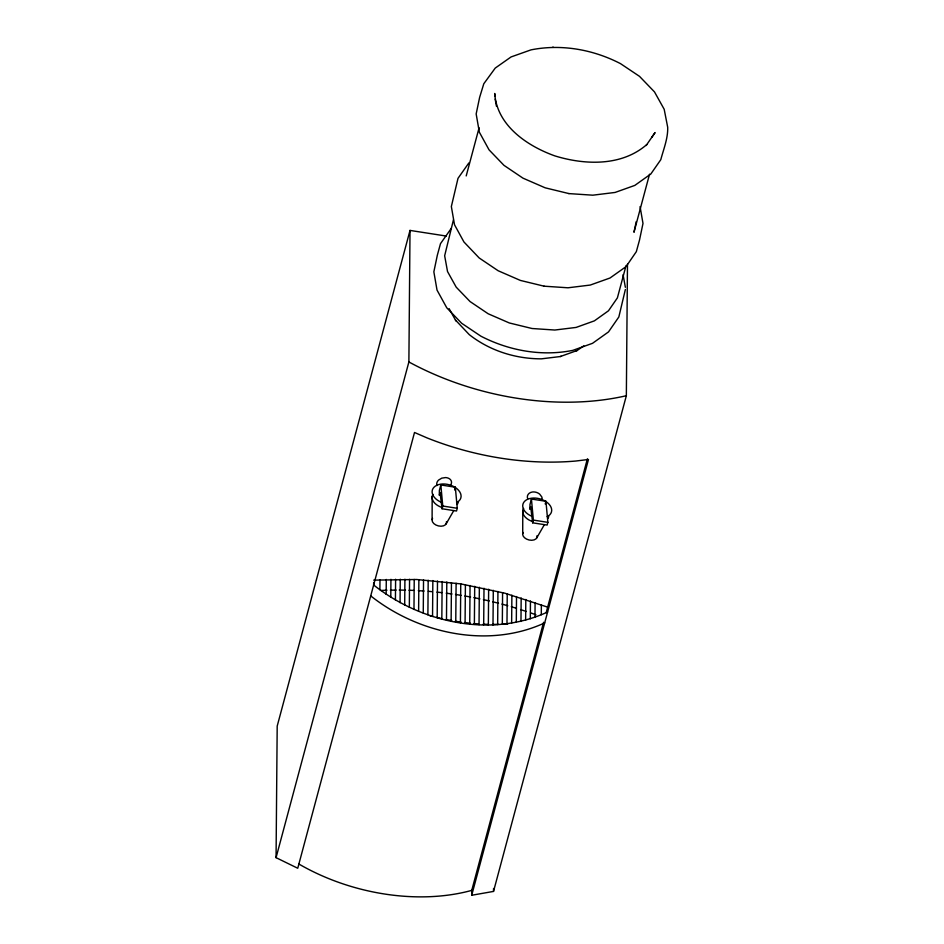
<?xml version="1.0" encoding="UTF-8"?>
<svg xmlns="http://www.w3.org/2000/svg" width="944" height="944" viewBox="0 0 944 944"><rect width="100%" height="100%" fill="white"/><g stroke="black" fill="none" stroke-linecap="round" stroke-linejoin="round"><path stroke-width="1.42" d="M432.104 519.566L432.175 496.461M522.705 533.631L522.787 510.527M627.477 264.178L626.344 395.725L493.523 891.419L471.717 895.254L588.478 459.48L575.828 461.026A222.749 144.078 15 0 1 427.113 437.933L414.51 432.482L297.749 868.256L276.061 857.659L277.194 726.113L410.015 230.419L446.264 236.047M373.671 582.566L373.647 584.997C421.272 622.804 491.069 638.109 547.614 612.007M379.901 589.717L379.984 579.781M386.155 594.354L386.285 579.439M390.792 597.174L390.946 579.309M395.418 600.006L395.607 579.238M400.055 602.697L400.256 579.179M404.693 604.974L404.917 579.215M276.061 857.659L408.882 361.965L410.015 230.419M409.33 607.24L409.566 579.321M413.968 609.458L414.227 579.439M418.617 611.24L418.876 579.64M423.254 613.034L423.537 579.923M427.892 614.815L428.187 580.218M432.541 616.231L432.848 580.56M437.178 617.577L437.497 581.02M441.827 619.264L442.146 581.492M446.477 620.078L446.795 581.976M451.126 621.01L451.456 582.613M455.763 621.931L456.105 583.25M460.412 622.863L460.755 583.888L416.646 579.498L373.682 580.135M465.073 623.382L465.404 584.69M469.723 623.89L470.053 585.504M471.717 895.254L471.752 890.381L543.591 622.285M474.372 624.409L474.702 586.307M479.033 624.704L479.351 587.262M483.682 624.798L484.001 588.242M488.343 624.893L488.65 589.221M492.992 624.928L493.299 590.319M493.523 891.419L493.547 888.493M497.653 624.574L497.936 591.475M502.314 624.232L502.586 592.631M506.975 623.89L507.235 593.87M511.636 623.123L511.884 595.204M516.297 622.297L516.521 596.537M520.97 621.471L521.171 597.941M525.631 620.208L525.808 599.452M530.304 618.839L530.457 600.962M534.977 617.447L535.095 602.543M541.29 614.768L541.372 604.833M636.232 221.592L633.979 232.271L649.543 174.203M625.365 289.489L618.839 316.972L608.514 331.91L592.513 343.321L572.772 350.377C541.596 356.643 508.981 350.684 480.897 336.182L461.663 323.273L446.736 307.768L437.025 290.091L433.851 271.848L437.332 255.234L440.494 243.646L451.362 228.259M453.427 219.869L444.659 255.765L447.527 271.53L456.188 287.141L470.053 301.549L488.178 313.774L509.335 322.966L532.074 328.512L554.848 330.034L576.111 327.426L594.401 320.854L608.479 310.788L617.388 297.891L626.049 265.594M466.206 175.926L479.104 127.77M440.836 484.968L439.373 490.42L439.326 495.293L440.057 492.567L442.04 508.757L456.53 511.011L457.262 508.285L455.327 487.222L440.836 484.968L442.771 506.031L442.04 508.757M454.595 489.948L455.327 487.222M531.437 499.034L529.985 504.485L529.938 509.347L530.67 506.633L532.652 522.823L547.142 525.065L547.874 522.351L545.939 501.288L531.437 499.034L533.372 520.097L532.652 522.823M545.207 504.002L545.939 501.288M546.198 612.585L587.38 458.843M446.04 524.026L453.769 510.598M536.652 538.092L544.369 524.663M651.797 137.317L655.065 132.573L646.144 145.506M626.45 266.066L636.339 251.647L639.513 240.059L642.994 223.445L640.067 206.606M468.861 162.946L458.005 178.333L451.35 206.535L454.524 224.778L463.941 241.971L479.174 257.96L498.161 270.751L520.392 280.427L544.145 286.197M646.793 144.538C621.695 166.474 584.855 165.153 554.753 155.854C527.082 145.919 496.898 125.493 494.715 93.468L494.939 96.288M625.483 267.034L610.013 278.008L590.271 285.053L568.005 287.79L544.027 286.185M583.817 345.858L577.185 350.484L560.323 356.537L541.384 358.838C515.495 358.873 489.665 350.696 469.251 334.613L455.421 320.004M544.688 622.898C488.154 649 418.345 633.695 370.721 595.9M560.323 356.537L561.137 356.242M576.147 350.861L577.185 350.484M568.831 193.591L592.82 195.184L615.087 192.446L634.828 185.402L650.829 173.991L660.788 159.689C663.561 149.211 668.104 138.19 667.691 127.228L664.187 109.28L654.499 91.91L639.501 76.346L620.479 63.626C593.127 49.477 561.338 43.79 530.965 49.879L511.082 56.935L495.246 68.074L483.8 83.756L479.646 97.315L476.165 113.929L479.34 132.172L489.051 149.848L503.978 165.353L522.976 178.156L545.195 187.821L568.961 193.591M502.963 624.326L507.648 623.972M380.845 590.472L386.981 590.224M390.356 590.177L396.173 590.083M492.508 624.409L498.326 624.362M399.218 590.047L405.483 590.189M408.976 590.271L413.72 590.389M474.006 623.618L478.537 623.878M483.198 624.149L488.06 624.444M418.286 590.673L424.104 591.038M552.724 47.2L553.337 47.247M428.352 591.298L432.246 591.687M436.907 592.148L441.792 592.631M461.097 622.096L455.279 621.235M464.578 622.521L470.395 623.241M446.205 593.198L452.023 593.988M455.504 594.46L461.321 595.393M442.771 506.031L457.262 508.285M533.372 520.097L547.874 522.351M460.755 583.888L504.828 593.186L547.65 607.134M464.814 595.994L470.619 597.009M445.981 619.488L451.787 620.574M473.864 597.611L479.918 598.885M483.399 599.629L489.346 600.962M492.697 601.788L498.503 603.228M429.721 615.63L433.202 616.503M436.683 617.388L442.311 618.804M501.901 604.077L507.801 605.765M511.282 606.768L516.38 608.231M520.569 609.588L526.374 611.488M530.67 612.88L535.944 614.815M449.132 308.653L455.928 320.913M623.075 274.728L625.365 287.318M495.163 99.12L496.461 106.259M626.344 395.725A222.749 144.078 15 0 1 408.882 361.965M471.752 890.381A164.327 106.283 15 0 1 298.953 864.067M531.873 516.309A14.785 9.57 15 0 1 524.64 501.276A14.785 9.57 15 0 1 546.187 501.736A14.785 9.57 15 0 1 547.166 516.639M533.136 521.702A13.31 8.614 15 0 1 523.613 508.427M548.712 516.451A13.31 8.614 15 0 1 547.886 518.551M537.077 535.649A7.399 4.779 15 0 1 529.077 540.003A7.399 4.779 15 0 1 523.165 532.463M527.72 498.762A7.351 5.605 12.5 0 1 530.646 492.473L532.381 492.001A7.658 5.829 17.4 0 1 539.614 494.078L541.738 496.839A7.281 5.546 17.4 0 1 541.974 499.836M441.273 502.243A14.785 9.57 15 0 1 434.028 487.21A14.785 9.57 15 0 1 455.574 487.67A14.785 9.57 15 0 1 456.566 502.574M442.524 507.636A13.31 8.614 15 0 1 433.001 494.361M458.1 502.397A13.31 8.614 15 0 1 457.274 504.485M446.477 521.584A7.399 4.779 15 0 1 438.476 525.938A7.399 4.779 15 0 1 432.564 518.398M437.107 485.523A7.281 5.204 -15.1 0 1 438.582 480.071L441.768 478.148L445.592 477.57A7.505 5.463 -10.8 0 1 450.3 479.481A7.351 5.357 -10.8 0 1 450.76 484.862"/></g></svg>
